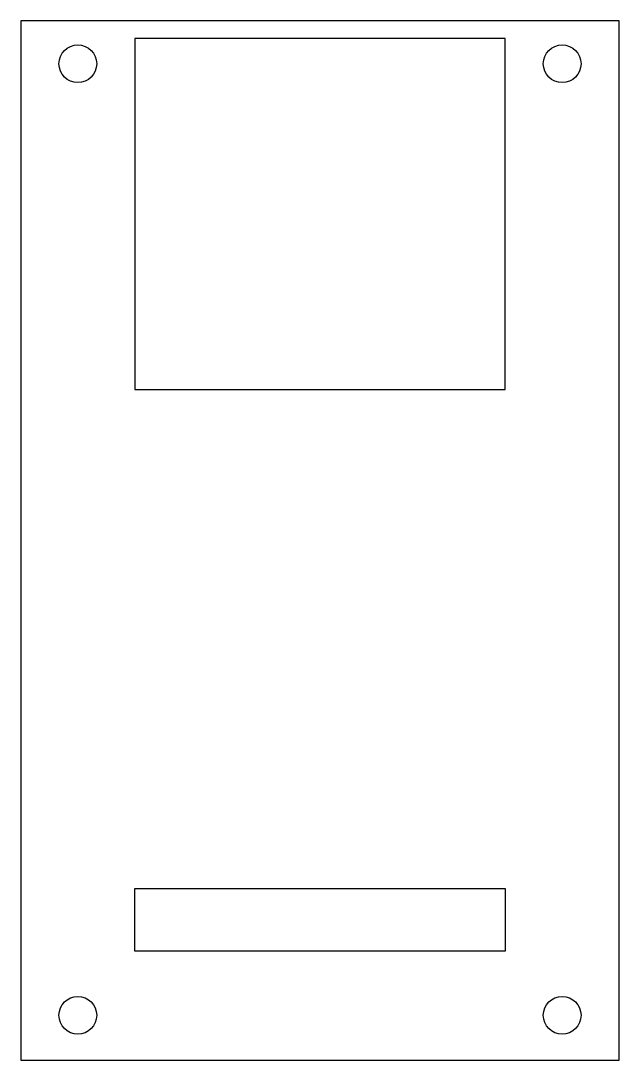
# Model space of a CAD drawing. Header units: inches. Extents: x -0.48 to 0.48, y -0.83 to 0.83.
import ezdxf

# ---------------------------------------------------------------- set-up
doc = ezdxf.new("R2010")
doc.units = ezdxf.units.IN
doc.header["$MEASUREMENT"] = 0
doc.layers.add('SILK', color=1, linetype='Continuous')

msp = doc.modelspace()

# ---------------------------------------------------------------- linework, layer by layer
for p, q in [((0.476, 0.82575), (-0.476, 0.82575)), ((-0.476, 0.82575), (-0.476, -0.82875)), ((0.476, -0.82875), (0.476, 0.82575)), ((-0.476, -0.82875), (0.476, -0.82875))]:
    msp.add_line(p, q)
for centre in [(-0.38525, 0.7573), (0.38525, 0.7573), (-0.38525, -0.7573), (0.38525, -0.7573)]:
    msp.add_circle(centre, 0.03)
at = {"layer": 'SILK'}
for p, q in [((0, 0.7977), (-0.2945, 0.7977)), ((-0.2945, 0.7977), (-0.2945, 0.2387)), ((0.2945, 0.7977), (0, 0.7977)), ((0.2945, 0.2387), (0.2945, 0.7977)), ((-0.2945, 0.2387), (0, 0.2387)), ((0, 0.2387), (0.2945, 0.2387)), ((-0.2945, -0.5553), (0.2945, -0.5553)), ((-0.2945, -0.6553), (-0.2945, -0.5553)), ((0.2945, -0.5553), (0.2945, -0.6553)), ((0.2945, -0.6553), (-0.2945, -0.6553))]:
    msp.add_line(p, q, dxfattribs=at)

doc.saveas('drawing.dxf')
